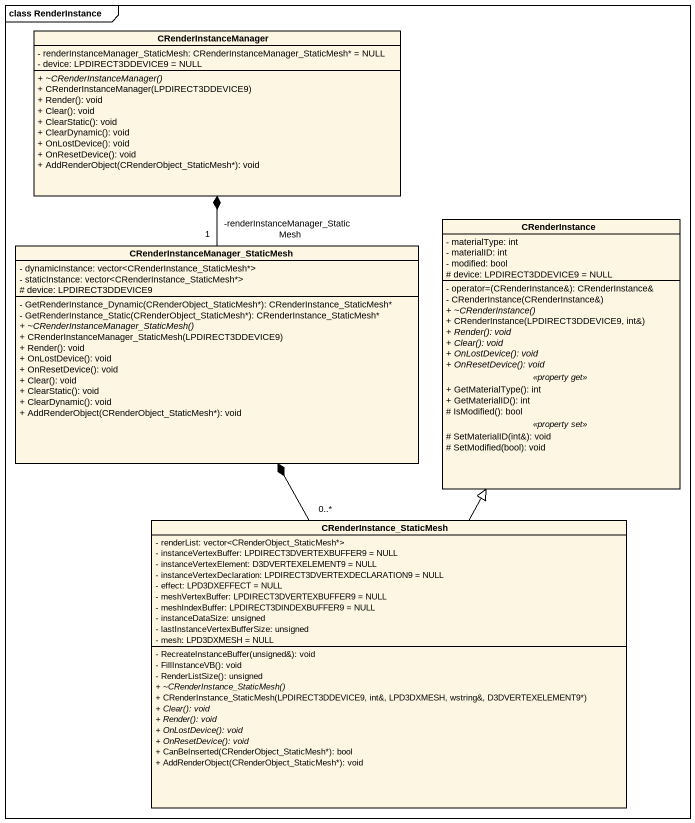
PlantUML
@startuml
mainframe class RenderInstance
hide circle
hide empty members
skinparam classAttributeIconSize 0
class CRenderInstanceManager {
  - renderInstanceManager_StaticMesh: CRenderInstanceManager_StaticMesh* = NULL
  - device: LPDIRECT3DDEVICE9 = NULL
  {abstract} + ~CRenderInstanceManager()
  + CRenderInstanceManager(LPDIRECT3DDEVICE9)
  + Render(): void
  + Clear(): void
  + ClearStatic(): void
  + ClearDynamic(): void
  + OnLostDevice(): void
  + OnResetDevice(): void
  + AddRenderObject(CRenderObject_StaticMesh*): void
}
class CRenderInstance {
  - materialType: int
  - materialID: int
  - modified: bool
  # device: LPDIRECT3DDEVICE9 = NULL
  --
  - operator=(CRenderInstance&): CRenderInstance&
  - CRenderInstance(CRenderInstance&)
  {abstract} + ~CRenderInstance()
  + CRenderInstance(LPDIRECT3DDEVICE9, int&)
  {abstract} + Render(): void
  {abstract} + Clear(): void
  {abstract} + OnLostDevice(): void
  {abstract} + OnResetDevice(): void
  .. <<property get>> ..
  + GetMaterialType(): int
  + GetMaterialID(): int
  # IsModified(): bool
  .. <<property set>> ..
  # SetMaterialID(int&): void
  # SetModified(bool): void
}
class "CRenderInstanceManager_StaticMesh" as CRenderInstanceManager_2 {
  - dynamicInstance: vector<CRenderInstance_StaticMesh*>
  - staticInstance: vector<CRenderInstance_StaticMesh*>
  # device: LPDIRECT3DDEVICE9
  - GetRenderInstance_Dynamic(CRenderObject_StaticMesh*): CRenderInstance_StaticMesh*
  - GetRenderInstance_Static(CRenderObject_StaticMesh*): CRenderInstance_StaticMesh*
  {abstract} + ~CRenderInstanceManager_StaticMesh()
  + CRenderInstanceManager_StaticMesh(LPDIRECT3DDEVICE9)
  + Render(): void
  + OnLostDevice(): void
  + OnResetDevice(): void
  + Clear(): void
  + ClearStatic(): void
  + ClearDynamic(): void
  + AddRenderObject(CRenderObject_StaticMesh*): void
}
class CRenderInstance_StaticMesh {
  - renderList: vector<CRenderObject_StaticMesh*>
  - instanceVertexBuffer: LPDIRECT3DVERTEXBUFFER9 = NULL
  - instanceVertexElement: D3DVERTEXELEMENT9 = NULL
  - instanceVertexDeclaration: LPDIRECT3DVERTEXDECLARATION9 = NULL
  - effect: LPD3DXEFFECT = NULL
  - meshVertexBuffer: LPDIRECT3DVERTEXBUFFER9 = NULL
  - meshIndexBuffer: LPDIRECT3DINDEXBUFFER9 = NULL
  - instanceDataSize: unsigned
  - lastInstanceVertexBufferSize: unsigned
  - mesh: LPD3DXMESH = NULL
  - RecreateInstanceBuffer(unsigned&): void
  - FillInstanceVB(): void
  - RenderListSize(): unsigned
  {abstract} + ~CRenderInstance_StaticMesh()
  + CRenderInstance_StaticMesh(LPDIRECT3DDEVICE9, int&, LPD3DXMESH, wstring&, D3DVERTEXELEMENT9*)
  {abstract} + Clear(): void
  {abstract} + Render(): void
  {abstract} + OnLostDevice(): void
  {abstract} + OnResetDevice(): void
  + CanBeInserted(CRenderObject_StaticMesh*): bool
  + AddRenderObject(CRenderObject_StaticMesh*): void
}
CRenderInstanceManager_2 "-renderInstanceManager_StaticMesh\n1" -up-* CRenderInstanceManager
CRenderInstance_StaticMesh -up-|> CRenderInstance
CRenderInstance_StaticMesh "0..*" -up-* CRenderInstanceManager_2
@enduml
